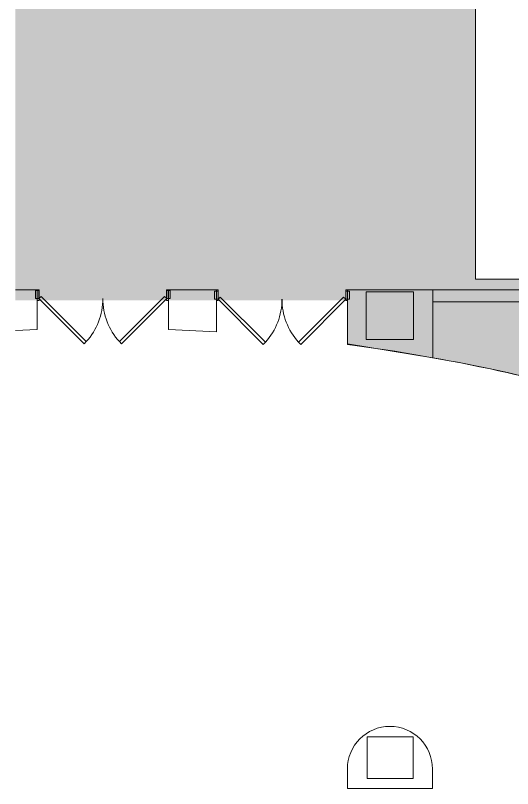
# Model space of a CAD drawing. Header units: inches. Extents: x 50 to 3088, y -595 to 388.
# Drawn here: x 49.9 to 330.3, y -594.2 to -158.6 of the extents above; entities that cross this region are included whole.
import ezdxf

# ---------------------------------------------------------------- set-up
doc = ezdxf.new("R2010")
doc.units = ezdxf.units.IN
doc.header["$MEASUREMENT"] = 0
for name, color, linetype, lineweight in [('A-DETL', 90, 'Continuous', 9), ('A-DETL-GENF', 92, 'Continuous', 9), ('A-EXIST-DOOR', 250, 'Continuous', 9), ('A-EXIST-GLAZ', 250, 'Continuous', 9), ('A-WALL', 113, 'Continuous', 13), ('new block- skin dc_dwg', 8, 'Continuous', 9), ('S-EXIST-COLS', 250, 'Continuous', 9)]:
    doc.layers.add(name, color=color, linetype=linetype, lineweight=lineweight)

# ---------------------------------------------------------------- blocks, each defined once
blk = doc.blocks.new('new block- skin dc_dwg_EXIST-PR-36-DR-2066958-Reflected Ceiling Plan')
at = {"layer": 'A-EXIST-DOOR'}
blk.add_line((36.05, 0), (36.05, -4), dxfattribs=at)
at = {"layer": 'A-EXIST-DOOR', "flags": 128}
for points in [[(-34.77, -1.24), (-36, 0), (-10.55, 25.46), (-9.31, 24.22)], [(34.81, -1.24), (36.05, 0), (10.59, 25.46), (9.35, 24.22)], [(-38, 0), (-36, 0), (-36, -4.62), (-38, -4.62)]]:
    blk.add_lwpolyline(points, close=True, dxfattribs=at)
blk.add_lwpolyline([(38.05, -4), (38.05, 0), (36.05, 0), (36.05, -4.62), (38.05, -4.62), (38.05, 0)], dxfattribs=at)
at = {"layer": 'A-EXIST-DOOR'}
for centre, start, end in [((-35.96, 0.01), 359.9805, 42.2511), ((36, 0.01), 137.7489, 180.0195)]:
    blk.add_arc(centre, 36, start, end, dxfattribs=at)
blk = doc.blocks.new('new block- skin dc_dwg-1925045-Reflected Ceiling Plan')
at = {"layer": 'A-EXIST-GLAZ'}
blk.add_line((1653.18, 1029.84), (1727.18, 1029.84), dxfattribs=at)
at = {"layer": 'A-WALL', "color": 250, "lineweight": 9}
blk.add_line((1653.18, 1036.62), (1727.18, 1036.62), dxfattribs=at)
at = {"layer": 'A-WALL', "color": 250, "lineweight": 9, "flags": 128}
for points in [[(1417.82, 1013.63), (1430.11, 1014.22), (1430.11, 1036.62), (1417.82, 1036.62)], [(1430.11, 1030.62), (1431.11, 1030.62), (1431.11, 1036.62), (1430.11, 1036.62)], [(1531.18, 1036.62), (1532.18, 1036.62), (1532.18, 1030.62), (1531.18, 1030.62), (1531.18, 1012.92), (1504.11, 1014.22), (1504.11, 1036.62), (1503.11, 1036.62), (1503.11, 1030.62), (1504.11, 1030.62)], [(1504.11, 1036.62), (1531.18, 1036.62), (1531.18, 1030.62)], [(1605.18, 1030.62), (1604.18, 1030.62), (1604.18, 1036.62), (1605.18, 1036.62), (1653.18, 1036.62), (1653.18, 998.35), (1605.18, 1006.17), (1605.18, 1036.62)]]:
    blk.add_lwpolyline(points, dxfattribs=at)
at = {"layer": 'A-WALL', "color": 250, "lineweight": 9}
blk.add_arc((1467.12, -41.11), 1055.98, 75.74308, 79.85189, dxfattribs=at)
at = {"layer": 'S-EXIST-COLS', "flags": 128}
for points in [[(1642.43, 1008.7), (1642.43, 1035.45), (1615.68, 1035.45), (1615.68, 1008.7)], [(1642.17, 784.74), (1642.17, 761.24), (1616.17, 761.24), (1616.17, 784.74)]]:
    blk.add_lwpolyline(points, close=True, dxfattribs=at)
blk.add_lwpolyline([(1653.05, 766.58), (1653.05, 755.58), (1605.05, 755.58), (1605.05, 766.58)], dxfattribs=at)
at = {"layer": 'S-EXIST-COLS'}
for start in [360, 0]:
    blk.add_arc((1629.05, 766.58), 24, start, 180, dxfattribs=at)
at = {"extrusion": (0, 0, -1), "zscale": -1, "rotation": 180}
for p in [(-1467.07, 1031.62), (-1568.13, 1031.31)]:
    blk.add_blockref('new block- skin dc_dwg_EXIST-PR-36-DR-2066958-Reflected Ceiling Plan', p, dxfattribs=at)

msp = doc.modelspace()

# ---------------------------------------------------------------- hatches: boundary and pattern name
at = {"layer": 'A-DETL-GENF'}
h = msp.add_hatch(color=9, dxfattribs=at)
h.paths.add_polyline_path([(405.5051, -380.319), (409.6746, -366.5617), (409.6746, -307.1713), (309.4263, -307.1713), (309.4263, -95.2136), (190.3089, -95.2136), (190.3089, -21.5886), (197.9964, -21.5886), (197.9964, -89.2136), (405.5924, -89.2136), (405.5924, 373.0481), (284.4344, 373.0481), (284.4344, 359.5319), (266.2064, 359.5319), (266.2064, 228.5319), (311.6101, 228.5319), (348.6697, 277.7701), (351.4906, 275.6472), (313.3522, 225.0319), (266.2064, 225.0319), (266.2064, 29.7864), (242.2064, 29.7864), (242.2064, 38.2864), (199.2064, 38.2864), (199.2064, 29.7864), (175.2064, 29.7864), (175.2064, 41.7864), (262.7064, 41.7864), (262.7064, 137.7864), (242.2064, 137.7864), (242.2064, 142.0044), (199.2064, 142.0044), (199.2064, 137.7864), (178.0594, 137.7864), (178.0594, 110.7864), (164.3089, 110.7864), (164.3089, 176.7864), (178.0594, 176.7864), (178.0594, 149.7864), (199.2064, 149.7864), (199.2064, 145.2854), (242.2064, 145.2854), (242.2064, 149.7864), (262.7064, 149.7864), (262.7064, 245.9104), (178.0594, 245.9104), (178.0594, 218.7864), (164.3089, 218.7864), (164.3089, 278.7864), (178.0594, 278.7864), (178.0594, 249.1924), (262.7064, 249.1924), (262.7064, 349.7864), (178.0594, 349.7864), (178.0594, 320.7864), (164.3089, 320.7864), (164.3089, 373.0481), (49.9156, 373.0481), (49.9156, -319.1713), (237.2678, -319.1713), (237.2678, -343.9854), (258.5912, -347.0189), (279.8482, -350.4866), (301.03, -354.3871), (322.128, -358.7188), (343.1331, -363.4799), (364.0368, -368.6685), (384.8304, -374.2822), (404.1648, -379.9276)], flags=0)
h.paths.add_polyline_path([(171.4964, -21.5886), (164.3089, -21.5886), (164.3089, 68.7864), (171.4964, 68.7864), (171.4964, 29.7864)], flags=0)
h.paths.add_polyline_path([(278.9654, 363.0319), (278.9654, 373.0481), (176.9654, 373.0481), (176.9654, 363.0319), (266.2064, 363.0319)], flags=0)

# ---------------------------------------------------------------- linework, layer by layer
at = {"layer": 'A-DETL', "lineweight": 13}
for p, q in [((309.4263, -307.1713), (309.4263, -95.2136)), ((409.6746, -307.1713), (309.4263, -307.1713)), ((237.2678, -319.1713), (237.2678, -343.9854))]:
    msp.add_line(p, q, dxfattribs=at)
msp.add_arc((99.2116, -1390.9009), 1055.9789, 73.1386663, 82.4877791, dxfattribs=at)

# ---------------------------------------------------------------- block references
at = {"layer": 'new block- skin dc_dwg', "color": 250}
msp.add_blockref('new block- skin dc_dwg-1925045-Reflected Ceiling Plan', (-1367.9073, -1349.7893), dxfattribs=at)

doc.saveas('drawing.dxf')
